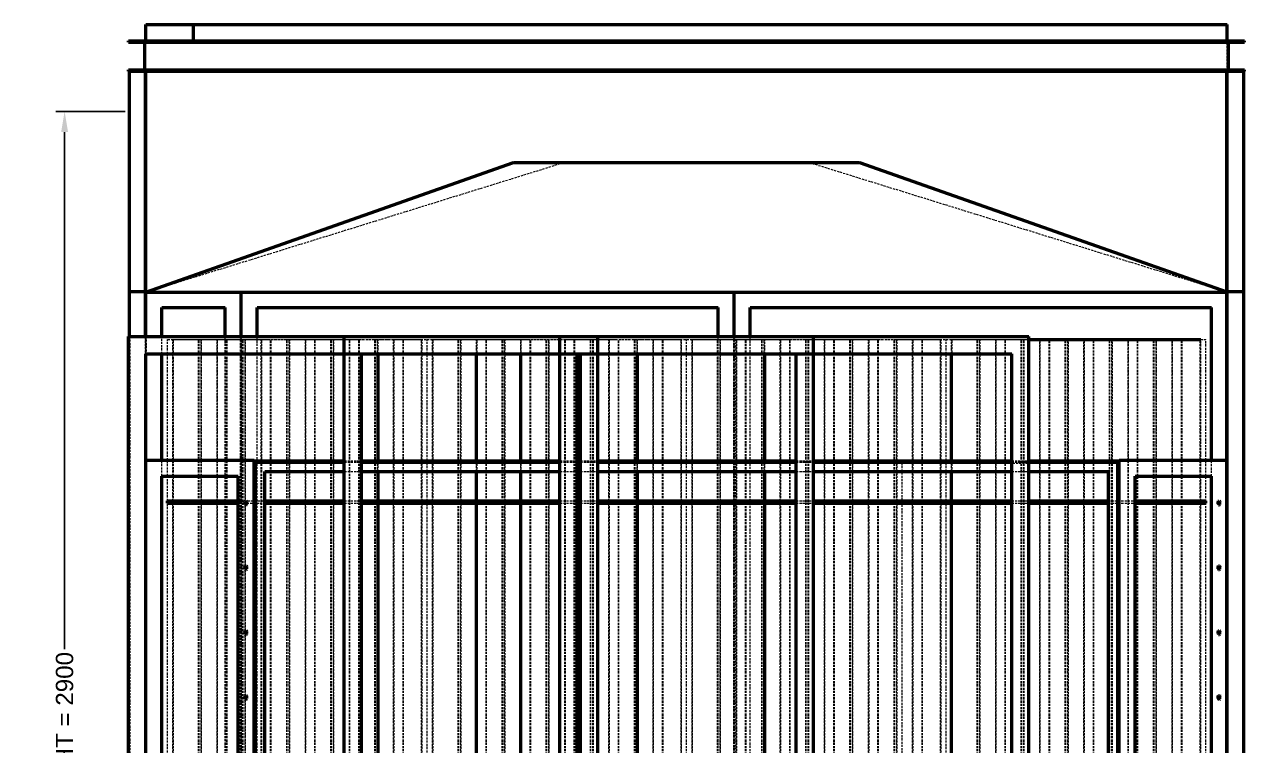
# Model space of a CAD drawing. Header units: millimetres. Extents: x 909 to 14018, y 345 to 10005.
# Drawn here: x 909 to 3730, y 8322 to 9990 of the extents above; entities that cross this region are included whole.
import ezdxf

# ---------------------------------------------------------------- set-up
doc = ezdxf.new("R2010")
doc.units = ezdxf.units.MM
doc.linetypes.add('Hidden', pattern=[15, 5, -3, 5, -2])
for name, color, linetype, lineweight in [('Default', 7, 'Continuous', 50), ('Edges', 7, 'Hidden', 15), ('HiddenEdges', 2, 'Hidden', 15), ('HiddenSilhouettes', 2, 'Hidden', 15), ('HiddenWires', 7, 'Hidden', 15), ('Silhouettes', 7, 'Continuous', 50), ('Wires', 7, 'Hidden', 15)]:
    doc.layers.add(name, color=color, linetype=linetype, lineweight=lineweight)
doc.layers.add('Dimension', color=7, linetype='Continuous', lineweight=50, true_color=0x6495ed)
doc.styles.add('Default', font='arial.ttf')
doc.dimstyles.get("Standard").update_dxf_attribs({"dimtxt": 0.18, "dimasz": 0.18, "dimexe": 0.18, "dimexo": 0.0625, "dimgap": 0.09, "dimtad": 0, "dimtih": 1, "dimtoh": 1, "dimdec": 4, "dimzin": 0, "dimdsep": 46, "dimtxsty": 'Standard', "dimcen": 0.09, "dimadec": 0, "dimazin": 0, "dimtfac": 1, "dimtdec": 4, "dimtofl": 0, "dimtmove": 0, "dimatfit": 3, "dimfxl": 1, "dimtolj": 1, "dimtzin": 0, "dimarcsym": 0})

# ---------------------------------------------------------------- blocks, each defined once
blk = doc.blocks.new('Left')
at = {"layer": 'Edges'}
blk.add_lwpolyline([(282.8, 1331.9), (1248.8, 1032.3)], dxfattribs=at)
for points in [[(-1250, 1031.9, 0), (-282.8, 1331.9, 0)], [(816.5, 641.9, 0), (816.5, 921.9, 0)], [(882.5, 641.9, 0), (882.5, 921.9, 0)], [(918.5, 641.9, 0), (918.5, 921.9, 0)], [(984.5, 641.9, 0), (984.5, 921.9, 0)], [(1020.5, 643.1, 0), (1020.5, 921.9, 0)], [(1086.5, 643.1, 0), (1086.5, 921.9, 0)], [(1122.5, 643.1, 0), (1122.5, 921.9, 0)], [(1188.5, 643.1, 0), (1188.5, 921.9, 0)], [(-1187.5, 643.1, 0), (-1187.5, 888.9, 0)], [(-1121.5, 643.1, 0), (-1121.5, 888.9, 0)], [(-1085.5, 643.1, 0), (-1085.5, 888.9, 0)], [(-1019.5, 643.1, 0), (-1019.5, 888.9, 0)], [(-983.5, 641.9, 0), (-983.5, 888.9, 0)], [(-917.5, 641.9, 0), (-917.5, 888.9, 0)], [(-881.5, 641.9, 0), (-881.5, 888.9, 0)], [(-815.5, 641.9, 0), (-815.5, 888.9, 0)], [(-677.5, 641.9, 0), (-677.5, 888.9, 0)], [(-611.5, 641.9, 0), (-611.5, 888.9, 0)], [(-587.5, 641.9, 0), (-587.5, 888.9, 0)], [(-521.5, 641.9, 0), (-521.5, 888.9, 0)], [(-419.5, 641.9, 0), (-419.5, 888.9, 0)], [(-317.5, 641.9, 0), (-317.5, 888.9, 0)], [(-179.5, 641.9, 0), (-179.5, 888.9, 0)], [(-77.5, 641.9, 0), (-77.5, 888.9, 0)], [(-11.5, 641.9, 0), (-11.5, 888.9, 0)], [(12.5, 641.9, 0), (12.5, 888.9, 0)], [(78.5, 641.9, 0), (78.5, 888.9, 0)], [(114.5, 641.9, 0), (114.5, 888.9, 0)], [(216.5, 641.9, 0), (216.5, 888.9, 0)], [(318.5, 641.9, 0), (318.5, 888.9, 0)], [(384.5, 641.9, 0), (384.5, 888.9, 0)], [(420.5, 641.9, 0), (420.5, 888.9, 0)], [(486.5, 641.9, 0), (486.5, 888.9, 0)], [(522.5, 641.9, 0), (522.5, 888.9, 0)], [(588.5, 641.9, 0), (588.5, 888.9, 0)], [(678.5, 641.9, 0), (678.5, 888.9, 0)], [(714.5, 641.9, 0), (714.5, 888.9, 0)], [(-1187.5, 548.9, 0), (-1187.5, 606.3, 0)], [(-1121.5, 548.9, 0), (-1121.5, 606.3, 0)], [(-1085.5, 548.9, 0), (-1085.5, 606.3, 0)], [(-917.5, 548.9, 0), (-917.5, 616.9, 0)], [(-881.5, 548.9, 0), (-881.5, 616.9, 0)], [(-815.5, 548.9, 0), (-815.5, 616.9, 0)], [(-677.5, 548.9, 0), (-677.5, 616.9, 0)], [(-611.5, 548.9, 0), (-611.5, 616.9, 0)], [(-587.5, 548.9, 0), (-587.5, 616.9, 0)], [(-521.5, 548.9, 0), (-521.5, 616.9, 0)], [(-419.5, 548.9, 0), (-419.5, 616.9, 0)], [(-317.5, 548.9, 0), (-317.5, 616.9, 0)], [(-179.5, 548.9, 0), (-179.5, 616.9, 0)], [(-77.5, 548.9, 0), (-77.5, 616.9, 0)], [(-11.5, 548.9, 0), (-11.5, 616.9, 0)], [(12.5, 548.9, 0), (12.5, 616.9, 0)], [(78.5, 548.9, 0), (78.5, 616.9, 0)], [(114.5, 548.9, 0), (114.5, 616.9, 0)], [(216.5, 548.9, 0), (216.5, 616.9, 0)], [(318.5, 548.9, 0), (318.5, 616.9, 0)], [(384.5, 548.9, 0), (384.5, 616.9, 0)], [(420.5, 548.9, 0), (420.5, 616.9, 0)], [(486.5, 548.9, 0), (486.5, 616.9, 0)], [(522.5, 548.9, 0), (522.5, 616.9, 0)], [(588.5, 548.9, 0), (588.5, 616.9, 0)], [(678.5, 548.9, 0), (678.5, 616.9, 0)], [(714.5, 548.9, 0), (714.5, 616.9, 0)], [(816.5, 548.9, 0), (816.5, 616.9, 0)], [(882.5, 548.9, 0), (882.5, 616.9, 0)], [(918.5, 548.9, 0), (918.5, 616.9, 0)], [(1086.5, 548.9, 0), (1086.5, 606.3, 0)], [(1122.5, 548.9, 0), (1122.5, 606.3, 0)], [(1188.5, 548.9, 0), (1188.5, 606.3, 0)], [(-1187.5, -63.1, 0), (-1187.5, 543.9, 0)], [(-1121.5, -63.1, 0), (-1121.5, 543.9, 0)], [(-1085.5, -63.1, 0), (-1085.5, 543.9, 0)], [(-1019.5, 540, 0), (-1019.5, 543.9, 0)], [(-917.5, -63.1, 0), (-917.5, 543.9, 0)], [(-881.5, -63.1, 0), (-881.5, 543.9, 0)], [(-815.5, -63.1, 0), (-815.5, 543.9, 0)], [(-677.5, -63.1, 0), (-677.5, 543.9, 0)], [(-611.5, -63.1, 0), (-611.5, 543.9, 0)], [(-587.5, -63.1, 0), (-587.5, 543.9, 0)], [(-521.5, -63.1, 0), (-521.5, 543.9, 0)], [(-419.5, -63.1, 0), (-419.5, 543.9, 0)], [(-317.5, -63.1, 0), (-317.5, 543.9, 0)], [(-179.5, -63.1, 0), (-179.5, 543.9, 0)], [(-77.5, -63.1, 0), (-77.5, 543.9, 0)], [(-11.5, -63.1, 0), (-11.5, 543.9, 0)], [(12.5, -63.1, 0), (12.5, 543.9, 0)], [(78.5, -63.1, 0), (78.5, 543.9, 0)], [(114.5, -63.1, 0), (114.5, 543.9, 0)], [(216.5, -63.1, 0), (216.5, 543.9, 0)], [(318.5, -63.1, 0), (318.5, 543.9, 0)], [(384.5, -63.1, 0), (384.5, 543.9, 0)], [(420.5, -63.1, 0), (420.5, 543.9, 0)], [(486.5, -63.1, 0), (486.5, 543.9, 0)], [(522.5, -63.1, 0), (522.5, 543.9, 0)], [(588.5, -63.1, 0), (588.5, 543.9, 0)], [(678.5, -63.1, 0), (678.5, 543.9, 0)], [(714.5, -63.1, 0), (714.5, 543.9, 0)], [(816.5, -63.1, 0), (816.5, 543.9, 0)], [(882.5, -63.1, 0), (882.5, 543.9, 0)], [(918.5, -63.1, 0), (918.5, 543.9, 0)], [(1086.5, -63.1, 0), (1086.5, 543.9, 0)], [(1122.5, -63.1, 0), (1122.5, 543.9, 0)], [(1188.5, -63.1, 0), (1188.5, 543.9, 0)], [(-1019.5, 390, 0), (-1019.5, 398.8, 0)], [(-1019.5, 240, 0), (-1019.5, 248.8, 0)], [(-1019.5, 90, 0), (-1019.5, 98.8, 0)]]:
    blk.add_polyline3d(points, dxfattribs=at)
for points in [[(817.7, 921.9, 0)], [(839.5, 921.9, 0)], [(876.7, 921.9, 0)], [(940.3, 921.9, 0)], [(941.5, 921.9, 0)], [(977.5, 921.9, 0)], [(978.7, 921.9, 0)], [(983.3, 921.9, 0)], [(1043.5, 921.9, 0)], [(1079.5, 921.9, 0)], [(1080.7, 921.9, 0)], [(1123.7, 921.9, 0)], [(1187.3, 921.9, 0)]]:
    blk.add_polyline3d(points, close=True, dxfattribs=at)
at = {"layer": 'HiddenEdges'}
blk.add_lwpolyline([(1248.8, 1032.3), (1250, 1031.9)], dxfattribs=at)
for points in [[(-1141.2, 1649.9, 0), (-1248.8, 1649.9, 0)], [(-1248.8, 1613.1, 0), (-1248.8, 1649.9, 0)], [(-1235, 1649.9, 0), (-1235, 1651.1, 0)], [(-1155, 1649.9, 0), (-1155, 1651.1, 0)], [(-1141.2, 1613.1, 0), (-1141.2, 1649.9, 0)], [(-1138.8, 1613.1, 0), (-1138.8, 1649.9, 0)], [(1248.8, 1649.9, 0), (-1138.8, 1649.9, 0)], [(-1125, 1649.9, 0), (-1125, 1651.1, 0)], [(1235, 1649.9, 0), (1235, 1651.1, 0)], [(1248.8, 1613.1, 0), (1248.8, 1649.9, 0)], [(-1250, 1543.1, 0), (-1250, 1613.1, 0)], [(1250, 1543.1, 0), (1250, 1613.1, 0)], [(-1286.8, 1528.1, 0), (-1288, 1528.1, 0)], [(-1250, 1541.9, 0), (-1286.8, 1541.9, 0)], [(-1286.8, 1034.3, 0), (-1286.8, 1541.9, 0)], [(1286.8, 1541.9, 0), (1250, 1541.9, 0)], [(1286.8, 1034.3, 0), (1286.8, 1541.9, 0)], [(1288, 1528.1, 0), (1286.8, 1528.1, 0)], [(-1286.8, 1048.1, 0), (-1288, 1048.1, 0)], [(1288, 1048.1, 0), (1286.8, 1048.1, 0)], [(-1286.8, 1018.1, 0), (-1288, 1018.1, 0)], [(-1250, 1034.3, 0), (-1286.8, 1034.3, 0)], [(-1250, 1031.9, 0), (-1286.8, 1031.9, 0)], [(-1286.8, -1355.7, 0), (-1286.8, 1031.9, 0)], [(-1248.8, -1355.7, 0), (-1248.8, 1031.9, 0)], [(-1031.2, -1355.7, 0), (-1031.2, 1031.9, 0)], [(-1028.8, -1355.7, 0), (-1028.8, 1031.9, 0)], [(108.8, -1355.7, 0), (108.8, 1031.9, 0)], [(111.2, -1355.7, 0), (111.2, 1031.9, 0)], [(1286.8, 1034.3, 0), (1250, 1034.3, 0)], [(1286.8, 1031.9, 0), (1250, 1031.9, 0)], [(1286.8, -1355.7, 0), (1286.8, 1031.9, 0)], [(1288, 1018.1, 0), (1286.8, 1018.1, 0)], [(-1187.5, 888.9, 0), (-1187.5, 921.9, 0)], [(-1127.3, -218.1, 0), (-1127.3, 921.9, 0)], [(-1121.5, 888.9, 0), (-1121.5, 921.9, 0)], [(-1085.5, 888.9, 0), (-1085.5, 921.9, 0)], [(-1063.7, -218.1, 0), (-1063.7, 921.9, 0)], [(-1062.5, -218.1, 0), (-1062.5, 921.9, 0)], [(-1026.5, -218.1, 0), (-1026.5, 921.9, 0)], [(-1025.3, -218.1, 0), (-1025.3, 921.9, 0)], [(-1019.5, 888.9, 0), (-1019.5, 921.9, 0)], [(-983.5, 888.9, 0), (-983.5, 921.9, 0)], [(-961.7, -218.1, 0), (-961.7, 921.9, 0)], [(-960.5, -218.1, 0), (-960.5, 921.9, 0)], [(-924.5, -218.1, 0), (-924.5, 921.9, 0)], [(-923.3, -218.1, 0), (-923.3, 921.9, 0)], [(-917.5, 888.9, 0), (-917.5, 921.9, 0)], [(-881.5, 888.9, 0), (-881.5, 921.9, 0)], [(-859.7, -218.1, 0), (-859.7, 921.9, 0)], [(-822.5, -218.1, 0), (-822.5, 921.9, 0)], [(-821.3, -218.1, 0), (-821.3, 921.9, 0)], [(-815.5, 888.9, 0), (-815.5, 921.9, 0)], [(-779.5, -218.1, 0), (-779.5, 921.9, 0)], [(-757.7, -218.1, 0), (-757.7, 921.9, 0)], [(-756.5, -218.1, 0), (-756.5, 921.9, 0)], [(-720.5, -218.1, 0), (-720.5, 921.9, 0)], [(-719.3, -218.1, 0), (-719.3, 921.9, 0)], [(-677.5, 888.9, 0), (-677.5, 921.9, 0)], [(-655.7, -218.1, 0), (-655.7, 921.9, 0)], [(-654.5, -218.1, 0), (-654.5, 921.9, 0)], [(-611.5, 888.9, 0), (-611.5, 921.9, 0)], [(-587.5, 888.9, 0), (-587.5, 921.9, 0)], [(-527.3, -218.1, 0), (-527.3, 921.9, 0)], [(-522.7, -218.1, 0), (-522.7, 921.9, 0)], [(-521.5, 888.9, 0), (-521.5, 921.9, 0)], [(-463.7, -218.1, 0), (-463.7, 921.9, 0)], [(-462.5, -218.1, 0), (-462.5, 921.9, 0)], [(-426.5, -218.1, 0), (-426.5, 921.9, 0)], [(-425.3, -218.1, 0), (-425.3, 921.9, 0)], [(-420.7, -218.1, 0), (-420.7, 921.9, 0)], [(-419.5, 888.9, 0), (-419.5, 921.9, 0)], [(-361.7, -218.1, 0), (-361.7, 921.9, 0)], [(-324.5, -218.1, 0), (-324.5, 921.9, 0)], [(-317.5, 888.9, 0), (-317.5, 921.9, 0)], [(-281.5, -218.1, 0), (-281.5, 921.9, 0)], [(-259.7, -218.1, 0), (-259.7, 921.9, 0)], [(-222.5, -218.1, 0), (-222.5, 921.9, 0)], [(-179.5, 888.9, 0), (-179.5, 921.9, 0)], [(-157.7, -218.1, 0), (-157.7, 921.9, 0)], [(-156.5, -218.1, 0), (-156.5, 921.9, 0)], [(-119.3, -218.1, 0), (-119.3, 921.9, 0)], [(-77.5, 888.9, 0), (-77.5, 921.9, 0)], [(-55.7, -218.1, 0), (-55.7, 921.9, 0)], [(-54.5, -218.1, 0), (-54.5, 921.9, 0)], [(-11.5, 888.9, 0), (-11.5, 921.9, 0)], [(12.5, 888.9, 0), (12.5, 921.9, 0)], [(71.5, -218.1, 0), (71.5, 921.9, 0)], [(72.7, -218.1, 0), (72.7, 921.9, 0)], [(78.5, 888.9, 0), (78.5, 921.9, 0)], [(114.5, 888.9, 0), (114.5, 921.9, 0)], [(136.3, -218.1, 0), (136.3, 921.9, 0)], [(137.5, -218.1, 0), (137.5, 921.9, 0)], [(173.5, -218.1, 0), (173.5, 921.9, 0)], [(174.7, -218.1, 0), (174.7, 921.9, 0)], [(216.5, 888.9, 0), (216.5, 921.9, 0)], [(217.7, -218.1, 0), (217.7, 921.9, 0)], [(275.5, -218.1, 0), (275.5, 921.9, 0)], [(276.7, -218.1, 0), (276.7, 921.9, 0)], [(282.5, -218.1, 0), (282.5, 921.9, 0)], [(318.5, 888.9, 0), (318.5, 921.9, 0)], [(319.7, -218.1, 0), (319.7, 921.9, 0)], [(340.3, -218.1, 0), (340.3, 921.9, 0)], [(341.5, -218.1, 0), (341.5, 921.9, 0)], [(377.5, -218.1, 0), (377.5, 921.9, 0)], [(378.7, -218.1, 0), (378.7, 921.9, 0)], [(383.3, -218.1, 0), (383.3, 921.9, 0)], [(384.5, 888.9, 0), (384.5, 921.9, 0)], [(420.5, 888.9, 0), (420.5, 921.9, 0)], [(443.5, -218.1, 0), (443.5, 921.9, 0)], [(479.5, -218.1, 0), (479.5, 921.9, 0)], [(480.7, -218.1, 0), (480.7, 921.9, 0)], [(486.5, 888.9, 0), (486.5, 921.9, 0)], [(522.5, 888.9, 0), (522.5, 921.9, 0)], [(523.7, -218.1, 0), (523.7, 921.9, 0)], [(544.3, -218.1, 0), (544.3, 921.9, 0)], [(588.5, 888.9, 0), (588.5, 921.9, 0)], [(671.5, -218.1, 0), (671.5, 921.9, 0)], [(678.5, 888.9, 0), (678.5, 921.9, 0)], [(714.5, 888.9, 0), (714.5, 921.9, 0)], [(736.3, -218.1, 0), (736.3, 921.9, 0)], [(737.5, -218.1, 0), (737.5, 921.9, 0)], [(773.5, -218.1, 0), (773.5, 921.9, 0)], [(774.7, -218.1, 0), (774.7, 921.9, 0)], [(817.7, -218.1, 0), (817.7, 921.9, 0)], [(839.5, -218.1, 0), (839.5, 921.9, 0)], [(876.7, -218.1, 0), (876.7, 921.9, 0)], [(940.3, -218.1, 0), (940.3, 921.9, 0)], [(941.5, -218.1, 0), (941.5, 921.9, 0)], [(977.5, -218.1, 0), (977.5, 921.9, 0)], [(978.7, -218.1, 0), (978.7, 921.9, 0)], [(983.3, -218.1, 0), (983.3, 921.9, 0)], [(1043.5, -218.1, 0), (1043.5, 921.9, 0)], [(1079.5, -218.1, 0), (1079.5, 921.9, 0)], [(1080.7, -218.1, 0), (1080.7, 921.9, 0)], [(1123.7, -218.1, 0), (1123.7, 921.9, 0)], [(1187.3, -218.1, 0), (1187.3, 921.9, 0)], [(-1248.8, -1355.7, 0), (-1248.8, 641.9, 0)], [(-1001.2, 641.9, 0), (-1248.8, 641.9, 0)], [(-1187.5, 606.3, 0), (-1187.5, 643.1, 0)], [(-1121.5, 606.3, 0), (-1121.5, 643.1, 0)], [(-1085.5, 606.3, 0), (-1085.5, 643.1, 0)], [(-1019.5, 543.9, 0), (-1019.5, 643.1, 0)], [(-1001.2, -1355.7, 0), (-1001.2, 641.9, 0)], [(-983.5, -218.1, 0), (-983.5, 641.9, 0)], [(-917.5, 616.9, 0), (-917.5, 641.9, 0)], [(-881.5, 616.9, 0), (-881.5, 641.9, 0)], [(-815.5, 616.9, 0), (-815.5, 641.9, 0)], [(-677.5, 616.9, 0), (-677.5, 641.9, 0)], [(-611.5, 616.9, 0), (-611.5, 641.9, 0)], [(-587.5, 616.9, 0), (-587.5, 641.9, 0)], [(-521.5, 616.9, 0), (-521.5, 641.9, 0)], [(-419.5, 616.9, 0), (-419.5, 641.9, 0)], [(-317.5, 616.9, 0), (-317.5, 641.9, 0)], [(-179.5, 616.9, 0), (-179.5, 641.9, 0)], [(-77.5, 616.9, 0), (-77.5, 641.9, 0)], [(-11.5, 616.9, 0), (-11.5, 641.9, 0)], [(12.5, 616.9, 0), (12.5, 641.9, 0)], [(78.5, 616.9, 0), (78.5, 641.9, 0)], [(114.5, 616.9, 0), (114.5, 641.9, 0)], [(216.5, 616.9, 0), (216.5, 641.9, 0)], [(318.5, 616.9, 0), (318.5, 641.9, 0)], [(384.5, 616.9, 0), (384.5, 641.9, 0)], [(420.5, 616.9, 0), (420.5, 641.9, 0)], [(486.5, 616.9, 0), (486.5, 641.9, 0)], [(522.5, 616.9, 0), (522.5, 641.9, 0)], [(588.5, 616.9, 0), (588.5, 641.9, 0)], [(678.5, 616.9, 0), (678.5, 641.9, 0)], [(714.5, 616.9, 0), (714.5, 641.9, 0)], [(816.5, 616.9, 0), (816.5, 641.9, 0)], [(882.5, 616.9, 0), (882.5, 641.9, 0)], [(918.5, 616.9, 0), (918.5, 641.9, 0)], [(984.5, -218.1, 0), (984.5, 641.9, 0)], [(1248.8, 641.9, 0), (1001.2, 641.9, 0)], [(1001.2, -1355.7, 0), (1001.2, 641.9, 0)], [(1020.5, -218.1, 0), (1020.5, 643.1, 0)], [(1086.5, 606.3, 0), (1086.5, 643.1, 0)], [(1122.5, 606.3, 0), (1122.5, 643.1, 0)], [(1188.5, 606.3, 0), (1188.5, 643.1, 0)], [(-1187.5, 543.9, 0), (-1187.5, 548.9, 0)], [(-1121.5, 543.9, 0), (-1121.5, 548.9, 0)], [(-1085.5, 543.9, 0), (-1085.5, 548.9, 0)], [(-1019.5, 398.8, 0), (-1019.5, 540, 0)], [(-917.5, 543.9, 0), (-917.5, 548.9, 0)], [(-881.5, 543.9, 0), (-881.5, 548.9, 0)], [(-815.5, 543.9, 0), (-815.5, 548.9, 0)], [(-677.5, 543.9, 0), (-677.5, 548.9, 0)], [(-611.5, 543.9, 0), (-611.5, 548.9, 0)], [(-587.5, 543.9, 0), (-587.5, 548.9, 0)], [(-521.5, 543.9, 0), (-521.5, 548.9, 0)], [(-419.5, 543.9, 0), (-419.5, 548.9, 0)], [(-317.5, 543.9, 0), (-317.5, 548.9, 0)], [(-179.5, 543.9, 0), (-179.5, 548.9, 0)], [(-77.5, 543.9, 0), (-77.5, 548.9, 0)], [(-11.5, 543.9, 0), (-11.5, 548.9, 0)], [(12.5, 543.9, 0), (12.5, 548.9, 0)], [(78.5, 543.9, 0), (78.5, 548.9, 0)], [(114.5, 543.9, 0), (114.5, 548.9, 0)], [(216.5, 543.9, 0), (216.5, 548.9, 0)], [(318.5, 543.9, 0), (318.5, 548.9, 0)], [(384.5, 543.9, 0), (384.5, 548.9, 0)], [(420.5, 543.9, 0), (420.5, 548.9, 0)], [(486.5, 543.9, 0), (486.5, 548.9, 0)], [(522.5, 543.9, 0), (522.5, 548.9, 0)], [(588.5, 543.9, 0), (588.5, 548.9, 0)], [(678.5, 543.9, 0), (678.5, 548.9, 0)], [(714.5, 543.9, 0), (714.5, 548.9, 0)], [(816.5, 543.9, 0), (816.5, 548.9, 0)], [(882.5, 543.9, 0), (882.5, 548.9, 0)], [(918.5, 543.9, 0), (918.5, 548.9, 0)], [(1086.5, 543.9, 0), (1086.5, 548.9, 0)], [(1122.5, 543.9, 0), (1122.5, 548.9, 0)], [(1188.5, 543.9, 0), (1188.5, 548.9, 0)], [(-1019.5, 248.8, 0), (-1019.5, 390, 0)], [(-1019.5, 98.8, 0), (-1019.5, 240, 0)], [(-1019.5, -51.2, 0), (-1019.5, 90, 0)]]:
    blk.add_polyline3d(points, dxfattribs=at)
at = {"layer": 'HiddenSilhouettes'}
blk.add_lwpolyline([(1248.8, 1032.3), (1250, 1031.9)], dxfattribs=at)
for points in [[(-1253, 1610.1, 0)], [(1253, 1610.1, 0)]]:
    blk.add_polyline3d(points, close=True, dxfattribs=at)
for points in [[(-1288, 1543.1, 0), (-1288, 1543.1, 0)], [(-1250, 1543.1, 0), (-1250, 1543.1, 0)], [(1250, 1543.1, 0), (1250, 1543.1, 0)], [(1288, 1543.1, 0), (1288, 1543.1, 0)], [(-1246.6, 1033.1, 0), (-1030, 1033.1, 0)], [(-1030, 1033.1, 0), (110, 1033.1, 0)], [(-1030, 1031.9, 0), (-1030, 1033.1, 0)], [(110, 1033.1, 0), (1246.6, 1033.1, 0)], [(110, 1031.9, 0), (110, 1033.1, 0)], [(1248.8, 1033.1, 0), (1250, 1033.1, 0)], [(1248.8, 1031.9, 0), (1250, 1031.9, 0)], [(-1288, -1356.9, 0), (-1288, 928.9, 0)], [(-1251.2, -1358.1, 0), (-1251.2, 928.9, 0)], [(-1250, 888.9, 0), (-1250, 928.9, 0)], [(-1213.2, 888.9, 0), (-1213.2, 928.9, 0)], [(-1187.5, 921.9, 0), (-1121.5, 921.9, 0)], [(-1186.3, -218.1, 0), (-1186.3, 921.9, 0)], [(-1128.5, -218.1, 0), (-1128.5, 921.9, 0)], [(-1128.5, 921.9, 0), (-1062.5, 921.9, 0)], [(-1127.3, 921.9, 0), (-1063.7, 921.9, 0)], [(-1122.7, -218.1, 0), (-1122.7, 921.9, 0)], [(-1085.5, 921.9, 0), (-1019.5, 921.9, 0)], [(-1084.3, -218.1, 0), (-1084.3, 921.9, 0)], [(-1066.8, -1320.1, 0), (-1066.8, 928.9, 0)], [(-1030, -1356.9, 0), (-1030, 928.9, 0)], [(-1026.5, 921.9, 0), (-967.5, 921.9, 0)], [(-1025.3, 921.9, 0), (-967.5, 921.9, 0)], [(-1020.7, -218.1, 0), (-1020.7, 921.9, 0)], [(-993.2, -1320.1, 0), (-993.2, 928.9, 0)], [(-983.5, 921.9, 0), (-917.5, 921.9, 0)], [(-982.3, -218.1, 0), (-982.3, 921.9, 0)], [(-924.5, 921.9, 0), (-858.5, 921.9, 0)], [(-923.3, 921.9, 0), (-859.7, 921.9, 0)], [(-918.7, -218.1, 0), (-918.7, 921.9, 0)], [(-881.5, 921.9, 0), (-815.5, 921.9, 0)], [(-880.3, -218.1, 0), (-880.3, 921.9, 0)], [(-858.5, -218.1, 0), (-858.5, 921.9, 0)], [(-822.5, 921.9, 0), (-756.5, 921.9, 0)], [(-821.3, 921.9, 0), (-757.7, 921.9, 0)], [(-816.7, -218.1, 0), (-816.7, 921.9, 0)], [(-779.5, 921.9, 0), (-713.5, 921.9, 0)], [(-778.3, -218.1, 0), (-778.3, 921.9, 0)], [(-720.5, 921.9, 0), (-654.5, 921.9, 0)], [(-719.3, 921.9, 0), (-655.7, 921.9, 0)], [(-714.7, -218.1, 0), (-714.7, 921.9, 0)], [(-713.5, 888.9, 0), (-713.5, 921.9, 0)], [(-677.5, 921.9, 0), (-611.5, 921.9, 0)], [(-676.3, -218.1, 0), (-676.3, 921.9, 0)], [(-612.7, -218.1, 0), (-612.7, 921.9, 0)], [(-587.5, 921.9, 0), (-521.5, 921.9, 0)], [(-586.3, -218.1, 0), (-586.3, 921.9, 0)], [(-528.5, -218.1, 0), (-528.5, 921.9, 0)], [(-528.5, 921.9, 0), (-483.7, 921.9, 0)], [(-527.3, 921.9, 0), (-483.7, 921.9, 0)], [(-485.5, 921.9, 0), (-419.5, 921.9, 0)], [(-485.5, 888.9, 0), (-485.5, 921.9, 0)], [(-484.3, -218.1, 0), (-484.3, 921.9, 0)], [(-426.5, 921.9, 0), (-360.5, 921.9, 0)], [(-425.3, 921.9, 0), (-361.7, 921.9, 0)], [(-383.5, 921.9, 0), (-317.5, 921.9, 0)], [(-383.5, 888.9, 0), (-383.5, 921.9, 0)], [(-382.3, -218.1, 0), (-382.3, 921.9, 0)], [(-360.5, -218.1, 0), (-360.5, 921.9, 0)], [(-323.3, -218.1, 0), (-323.3, 921.9, 0)], [(-322.5, 921.9, 0), (-259.7, 921.9, 0)], [(-322.5, 921.9, 0), (-258.5, 921.9, 0)], [(-318.7, -218.1, 0), (-318.7, 921.9, 0)], [(-281.5, 921.9, 0), (-215.5, 921.9, 0)], [(-280.3, -218.1, 0), (-280.3, 921.9, 0)], [(-258.5, -218.1, 0), (-258.5, 921.9, 0)], [(-222.5, 921.9, 0), (-161.2, 921.9, 0)], [(-221.3, -218.1, 0), (-221.3, 921.9, 0)], [(-221.3, 921.9, 0), (-161.2, 921.9, 0)], [(-216.7, -218.1, 0), (-216.7, 921.9, 0)], [(-215.5, -218.1, 0), (-215.5, 921.9, 0)], [(-179.5, 921.9, 0), (-113.5, 921.9, 0)], [(-178.3, -218.1, 0), (-178.3, 921.9, 0)], [(-120.5, -218.1, 0), (-120.5, 921.9, 0)], [(-120.5, 921.9, 0), (-54.5, 921.9, 0)], [(-119.3, 921.9, 0), (-55.7, 921.9, 0)], [(-114.7, -218.1, 0), (-114.7, 921.9, 0)], [(-113.5, 888.9, 0), (-113.5, 921.9, 0)], [(-77.5, 921.9, 0), (-11.5, 921.9, 0)], [(-76.3, -218.1, 0), (-76.3, 921.9, 0)], [(-12.7, -218.1, 0), (-12.7, 921.9, 0)], [(12.5, 921.9, 0), (78.5, 921.9, 0)], [(13.7, -218.1, 0), (13.7, 921.9, 0)], [(71.5, 921.9, 0), (137.5, 921.9, 0)], [(72.7, 921.9, 0), (136.3, 921.9, 0)], [(73.2, -1320.1, 0), (73.2, 928.9, 0)], [(77.3, -218.1, 0), (77.3, 921.9, 0)], [(110, -1356.9, 0), (110, 928.9, 0)], [(114.5, 921.9, 0), (180.5, 921.9, 0)], [(115.7, -218.1, 0), (115.7, 921.9, 0)], [(146.8, -1320.1, 0), (146.8, 928.9, 0)], [(173.5, 921.9, 0), (239.5, 921.9, 0)], [(174.7, 921.9, 0), (238.3, 921.9, 0)], [(179.3, -218.1, 0), (179.3, 921.9, 0)], [(180.5, 888.9, 0), (180.5, 921.9, 0)], [(216.5, 921.9, 0), (282.5, 921.9, 0)], [(238.3, -218.1, 0), (238.3, 921.9, 0)], [(239.5, -218.1, 0), (239.5, 921.9, 0)], [(275.5, 921.9, 0), (322.5, 921.9, 0)], [(276.7, 921.9, 0), (322.5, 921.9, 0)], [(281.3, -218.1, 0), (281.3, 921.9, 0)], [(318.5, 921.9, 0), (384.5, 921.9, 0)], [(377.5, 921.9, 0), (443.5, 921.9, 0)], [(378.7, 921.9, 0), (442.3, 921.9, 0)], [(420.5, 921.9, 0), (486.5, 921.9, 0)], [(421.7, -218.1, 0), (421.7, 921.9, 0)], [(442.3, -218.1, 0), (442.3, 921.9, 0)], [(483.8, 921.9, 0), (544.3, 921.9, 0)], [(483.8, 921.9, 0), (545.5, 921.9, 0)], [(485.3, -218.1, 0), (485.3, 921.9, 0)], [(522.5, 921.9, 0), (588.5, 921.9, 0)], [(545.5, -218.1, 0), (545.5, 921.9, 0)], [(587.3, -218.1, 0), (587.3, 921.9, 0)], [(612.5, 921.9, 0), (678.5, 921.9, 0)], [(612.5, 888.9, 0), (612.5, 921.9, 0)], [(613.7, -218.1, 0), (613.7, 921.9, 0)], [(671.5, 921.9, 0), (737.5, 921.9, 0)], [(672.7, -218.1, 0), (672.7, 921.9, 0)], [(672.7, 921.9, 0), (736.3, 921.9, 0)], [(677.3, -218.1, 0), (677.3, 921.9, 0)], [(714.5, 921.9, 0), (780.5, 921.9, 0)], [(715.7, -218.1, 0), (715.7, 921.9, 0)], [(773.5, 921.9, 0), (791.5, 921.9, 0)], [(774.7, 921.9, 0), (791.5, 921.9, 0)], [(779.3, -218.1, 0), (779.3, 921.9, 0)], [(780.5, -218.1, 0), (780.5, 921.9, 0)], [(838.3, -218.1, 0), (838.3, 921.9, 0)], [(875.5, -218.1, 0), (875.5, 921.9, 0)], [(881.3, -218.1, 0), (881.3, 921.9, 0)], [(919.7, -218.1, 0), (919.7, 921.9, 0)], [(1021.7, -218.1, 0), (1021.7, 921.9, 0)], [(1042.3, -218.1, 0), (1042.3, 921.9, 0)], [(1085.3, -218.1, 0), (1085.3, 921.9, 0)], [(1144.3, -218.1, 0), (1144.3, 921.9, 0)], [(1145.5, -218.1, 0), (1145.5, 921.9, 0)], [(-1213.2, 606.3, 0), (-1213.2, 643.1, 0)], [(-1000, 619.2, 0), (-1000, 641.9, 0)], [(-791.5, 641.9, 0), (-751.5, 641.9, 0)], [(-791.5, 638.9, 0), (-751.5, 638.9, 0)], [(-713.5, 616.9, 0), (-713.5, 641.9, 0)], [(-485.5, 616.9, 0), (-485.5, 641.9, 0)], [(-383.5, 616.9, 0), (-383.5, 641.9, 0)], [(-293, 641.9, 0), (-253, 641.9, 0)], [(-293, 638.9, 0), (-253, 638.9, 0)], [(-245.5, 641.9, 0), (-205.5, 641.9, 0)], [(-245.5, 638.9, 0), (-205.5, 638.9, 0)], [(-113.5, 616.9, 0), (-113.5, 641.9, 0)], [(180.5, 616.9, 0), (180.5, 641.9, 0)], [(253, 641.9, 0), (293, 641.9, 0)], [(253, 638.9, 0), (293, 638.9, 0)], [(612.5, 616.9, 0), (612.5, 641.9, 0)], [(751.5, 641.9, 0), (791.5, 641.9, 0)], [(751.5, 638.9, 0), (791.5, 638.9, 0)], [(1213.2, 516, 0), (1213.2, 643.1, 0)], [(-791.5, 616.9, 0), (-751.5, 616.9, 0)], [(-293, 616.9, 0), (-253, 616.9, 0)], [(-245.5, 616.9, 0), (-205.5, 616.9, 0)], [(253, 616.9, 0), (293, 616.9, 0)], [(751.5, 616.9, 0), (791.5, 616.9, 0)], [(-1036.8, 548.9, 0), (-975, 548.9, 0)], [(-1036.8, 543.9, 0), (-1021, 543.9, 0)], [(-1017, 543.9, 0), (-975, 543.9, 0)], [(-791.5, 548.9, 0), (-751.5, 548.9, 0)], [(-791.5, 543.9, 0), (-751.5, 543.9, 0)], [(-713.5, 543.9, 0), (-713.5, 548.9, 0)], [(-485.5, 543.9, 0), (-485.5, 548.9, 0)], [(-383.5, 543.9, 0), (-383.5, 548.9, 0)], [(-293, 548.9, 0), (-253, 548.9, 0)], [(-293, 543.9, 0), (-253, 543.9, 0)], [(-245.5, 548.9, 0), (-205.5, 548.9, 0)], [(-245.5, 543.9, 0), (-205.5, 543.9, 0)], [(-113.5, 543.9, 0), (-113.5, 548.9, 0)], [(180.5, 543.9, 0), (180.5, 548.9, 0)], [(253, 548.9, 0), (293, 548.9, 0)], [(253, 543.9, 0), (293, 543.9, 0)], [(612.5, 543.9, 0), (612.5, 548.9, 0)], [(751.5, 548.9, 0), (791.5, 548.9, 0)], [(751.5, 543.9, 0), (791.5, 543.9, 0)], [(975, 548.9, 0), (1036.8, 548.9, 0)], [(975, 543.9, 0), (1036.8, 543.9, 0)]]:
    blk.add_polyline3d(points, dxfattribs=at)
at = {"layer": 'HiddenWires'}
for points in [[(-1200, 888.9, 0), (-1200, 921.9, 0)], [(-1200, 921.9, 0), (-600, 921.9, 0)], [(-600, 921.9, 0), (0, 921.9, 0)], [(-600, 888.9, 0), (-600, 921.9, 0)], [(0, 888.9, 0), (0, 921.9, 0)], [(0, 921.9, 0), (600, 921.9, 0)], [(600, 921.9, 0), (791.5, 921.9, 0)], [(600, 888.9, 0), (600, 921.9, 0)], [(-1200, 606.3, 0), (-1200, 643.1, 0)], [(-600, 616.9, 0), (-600, 641.9, 0)], [(0, 616.9, 0), (0, 641.9, 0)], [(498.5, 635.9, 0), (997, 635.9, 0)], [(498.5, 616.9, 0), (498.5, 635.9, 0)], [(600, 616.9, 0), (600, 641.9, 0)], [(1200, 606.3, 0), (1200, 643.1, 0)], [(-1200, 543.9, 0), (-1200, 548.9, 0)], [(-600, 543.9, 0), (-600, 548.9, 0)], [(600, 543.9, 0), (600, 548.9, 0)]]:
    blk.add_polyline3d(points, dxfattribs=at)
at = {"layer": 'Silhouettes'}
for points in [[(-1250, 1031.9), (-400, 1331.9)], [(400, 1331.9), (1248.8, 1032.3)], [(-1021, 541.9), (-1021, 546.9)], [(-1021, 541.9), (-1020.7, 540.9)], [(-1020.7, 547.9), (-1020, 548.6)], [(-1019, 548.9), (-1018, 548.6)], [(-1018, 540.2), (-1017.3, 540.9)], [(-1017.3, 547.9), (-1017, 546.9)], [(1229, 541.9), (1229, 546.9)], [(1229, 541.9), (1229.3, 540.9)], [(1229.3, 547.9), (1230, 548.6)], [(1229.3, 540.9), (1230, 540.2)], [(1230, 548.6), (1231, 548.9)], [(1230, 540.2), (1231, 539.9)], [(1231, 548.9), (1232, 548.6)], [(1232, 548.6), (1232.7, 547.9)], [(1232, 540.2), (1232.7, 540.9)], [(1232.7, 547.9), (1233, 546.9)], [(1232.7, 540.9), (1233, 541.9)], [(1233, 541.9), (1233, 546.9)], [(-1020.7, 397.9), (-1020, 398.6)], [(-1020, 398.6), (-1019, 398.9)], [(-1017.3, 397.9), (-1017, 396.9)], [(1229.3, 397.9), (1230, 398.6)], [(1232, 398.6), (1232.7, 397.9)], [(1232.7, 397.9), (1233, 396.9)], [(-1021, 391.9), (-1020.7, 390.9)], [(-1020, 390.2), (-1019, 389.9)], [(-1019, 389.9), (-1018, 390.2)], [(-1018, 390.2), (-1017.3, 390.9)], [(-1017.3, 390.9), (-1017, 391.9)], [(1229, 391.9), (1229.3, 390.9)], [(1229.3, 390.9), (1230, 390.2)], [(1231, 389.9), (1232, 390.2)], [(1232, 390.2), (1232.7, 390.9)], [(1232.7, 390.9), (1233, 391.9)], [(-1021, 246.9), (-1020.7, 247.9)], [(-1021, 241.9), (-1020.7, 240.9)], [(-1020.7, 247.9), (-1020, 248.6)], [(-1020.7, 240.9), (-1020, 240.2)], [(-1020, 248.6), (-1019, 248.9)], [(-1020, 240.2), (-1019, 239.9)], [(-1019, 239.9), (-1018, 240.2)], [(-1018, 240.2), (-1017.3, 240.9)], [(-1017.3, 247.9), (-1017, 246.9)], [(1229, 246.9), (1229.3, 247.9)], [(1229, 241.9), (1229.3, 240.9)], [(1229.3, 247.9), (1230, 248.6)], [(1229.3, 240.9), (1230, 240.2)], [(1231, 239.9), (1232, 240.2)], [(1232, 248.6), (1232.7, 247.9)], [(1232, 240.2), (1232.7, 240.9)], [(1232.7, 247.9), (1233, 246.9)], [(1232.7, 240.9), (1233, 241.9)], [(-1021, 96.9), (-1020.7, 97.9)], [(-1021, 91.9), (-1021, 96.9)], [(-1020.7, 97.9), (-1020, 98.6)], [(-1020.7, 90.9), (-1020, 90.2)], [(-1020, 98.6), (-1019, 98.9)], [(-1020, 90.2), (-1019, 89.9)], [(-1019, 89.9), (-1018, 90.2)], [(-1018, 98.6), (-1017.3, 97.9)], [(-1018, 90.2), (-1017.3, 90.9)], [(-1017.3, 90.9), (-1017, 91.9)], [(-1017, 91.9), (-1017, 96.9)], [(1229, 96.9), (1229.3, 97.9)], [(1229, 91.9), (1229, 96.9)], [(1229.3, 97.9), (1230, 98.6)], [(1229.3, 90.9), (1230, 90.2)], [(1230, 90.2), (1231, 89.9)], [(1231, 89.9), (1232, 90.2)], [(1232, 90.2), (1232.7, 90.9)], [(1232.7, 97.9), (1233, 96.9)], [(1232.7, 90.9), (1233, 91.9)]]:
    blk.add_lwpolyline(points, dxfattribs=at)
for points in [[(-1250, 1651.1, 0), (-1140, 1651.1, 0)], [(-1250, 1613.1, 0), (-1250, 1651.1, 0)], [(-1140, 1651.1, 0), (1250, 1651.1, 0)], [(-1140, 1613.1, 0), (-1140, 1651.1, 0)], [(1250, 1613.1, 0), (1250, 1651.1, 0)], [(-1290, 1613.1, 0), (1290, 1613.1, 0)], [(-1290, 1610.1, 0), (-1290, 1613.1, 0)], [(-1290, 1610.1, 0), (1290, 1610.1, 0)], [(-1253, 1546.1, 0), (-1253, 1610.1, 0)], [(1253, 1546.1, 0), (1253, 1610.1, 0)], [(1290, 1610.1, 0), (1290, 1613.1, 0)], [(-1290, 1543.1, 0), (-1290, 1546.1, 0)], [(-1290, 1546.1, 0), (1290, 1546.1, 0)], [(-1290, 1543.1, 0), (1290, 1543.1, 0)], [(-1288, 1033.1, 0), (-1288, 1543.1, 0)], [(-1251.2, 1541.9, 0), (-1250, 1541.9, 0)], [(-1251.2, 1031.9, 0), (-1251.2, 1541.9, 0)], [(-1250, 1238.3, 0), (-1250, 1543.1, 0)], [(1248.8, 1541.9, 0), (1250, 1541.9, 0)], [(1248.8, 1031.9, 0), (1248.8, 1541.9, 0)], [(1250, 1238.3, 0), (1250, 1543.1, 0)], [(1288, 1033.1, 0), (1288, 1543.1, 0)], [(1290, 1543.1, 0), (1290, 1546.1, 0)], [(-400, 1331.9, 0), (-282.8, 1331.9, 0)], [(-282.8, 1331.9, 0), (282.8, 1331.9, 0)], [(282.8, 1331.9, 0), (400, 1331.9, 0)], [(-1250, 1031.9, 0), (-1250, 1238.3, 0)], [(1250, 1031.9, 0), (1250, 1238.3, 0)], [(-1288, 928.9, 0), (-1288, 1033.1, 0)], [(-1288, 1033.1, 0), (-1250, 1033.1, 0)], [(-1251.2, 1031.9, 0), (-1250, 1031.9, 0)], [(-1251.2, 928.9, 0), (-1251.2, 1031.9, 0)], [(-1250, 1033.1, 0), (-1246.6, 1033.1, 0)], [(-1250, 928.9, 0), (-1250, 1031.9, 0)], [(-1250, 1031.9, 0), (1248.8, 1031.9, 0)], [(-1030, 928.9, 0), (-1030, 1031.9, 0)], [(110, 928.9, 0), (110, 1031.9, 0)], [(1246.6, 1033.1, 0), (1248.8, 1033.1, 0)], [(1248.8, -1358.1, 0), (1248.8, 1031.9, 0)], [(1248.8, 1031.9, 0), (1250, 1031.9, 0)], [(1250, 1033.1, 0), (1288, 1033.1, 0)], [(1250, -1341.5, 0), (1250, 1031.9, 0)], [(1288, -1356.9, 0), (1288, 1033.1, 0)], [(-1213.2, 996.3, 0), (-1066.8, 996.3, 0)], [(-1213.2, 928.9, 0), (-1213.2, 996.3, 0)], [(-1066.8, 928.9, 0), (-1066.8, 996.3, 0)], [(-993.2, 996.3, 0), (73.2, 996.3, 0)], [(-993.2, 928.9, 0), (-993.2, 996.3, 0)], [(73.2, 928.9, 0), (73.2, 996.3, 0)], [(146.8, 996.3, 0), (1213.2, 996.3, 0)], [(146.8, 928.9, 0), (146.8, 996.3, 0)], [(1213.2, 643.1, 0), (1213.2, 996.3, 0)], [(-1290, 928.9, 0), (-241.9, 928.9, 0)], [(-1290, -1651.1, 0), (-1290, 928.9, 0)], [(-791.5, -1651.1, 0), (-791.5, 928.9, 0)], [(-293, -1651.1, 0), (-293, 928.9, 0)], [(-241.9, 928.9, 0), (241.9, 928.9, 0)], [(-205.5, -1651.1, 0), (-205.5, 928.9, 0)], [(241.9, 928.9, 0), (791.5, 928.9, 0)], [(293, -1651.1, 0), (293, 928.9, 0)], [(791.5, -1651.1, 0), (791.5, 928.9, 0)], [(791.5, 921.9, 0), (838.3, 921.9, 0)], [(791.5, 921.9, 0), (839.5, 921.9, 0)], [(816.5, 921.9, 0), (882.5, 921.9, 0)], [(875.5, 921.9, 0), (941.5, 921.9, 0)], [(876.7, 921.9, 0), (940.3, 921.9, 0)], [(918.5, 921.9, 0), (984.5, 921.9, 0)], [(977.5, 921.9, 0), (1043.5, 921.9, 0)], [(978.7, 921.9, 0), (1042.3, 921.9, 0)], [(1020.5, 921.9, 0), (1086.5, 921.9, 0)], [(1079.5, 921.9, 0), (1128.8, 921.9, 0)], [(1080.7, 921.9, 0), (1128.8, 921.9, 0)], [(1122.5, 921.9, 0), (1188.5, 921.9, 0)], [(-1250, 825.5, 0), (-1250, 888.9, 0)], [(-1250, 888.9, 0), (-322.5, 888.9, 0)], [(-1250, -1611.1, 0), (-1250, 888.9, 0)], [(-1213.2, 643.1, 0), (-1213.2, 888.9, 0)], [(-751.5, -1611.1, 0), (-751.5, 888.9, 0)], [(-713.5, 641.9, 0), (-713.5, 888.9, 0)], [(-485.5, 641.9, 0), (-485.5, 888.9, 0)], [(-383.5, 641.9, 0), (-383.5, 888.9, 0)], [(-322.5, 888.9, 0), (241.9, 888.9, 0)], [(-253, -1611.1, 0), (-253, 888.9, 0)], [(-245.5, -1611.1, 0), (-245.5, 888.9, 0)], [(-113.5, 641.9, 0), (-113.5, 888.9, 0)], [(180.5, 641.9, 0), (180.5, 888.9, 0)], [(241.9, 888.9, 0), (751.5, 888.9, 0)], [(253, -1611.1, 0), (253, 888.9, 0)], [(612.5, 641.9, 0), (612.5, 888.9, 0)], [(751.5, -1611.1, 0), (751.5, 888.9, 0)], [(-1250, 643.1, 0), (-1000, 643.1, 0)], [(-1000, 641.9, 0), (-1000, 643.1, 0)], [(-1000, 641.9, 0), (-791.5, 641.9, 0)], [(-1000, -1358.1, 0), (-1000, 641.9, 0)], [(-997, 638.9, 0), (-791.5, 638.9, 0)], [(-997, -1355.1, 0), (-997, 638.9, 0)], [(-751.5, 641.9, 0), (-293, 641.9, 0)], [(-751.5, 638.9, 0), (-293, 638.9, 0)], [(-253, 641.9, 0), (-245.5, 641.9, 0)], [(-253, 638.9, 0), (-245.5, 638.9, 0)], [(-205.5, 641.9, 0), (253, 641.9, 0)], [(-205.5, 638.9, 0), (253, 638.9, 0)], [(293, 641.9, 0), (751.5, 641.9, 0)], [(293, 638.9, 0), (751.5, 638.9, 0)], [(791.5, 641.9, 0), (1000, 641.9, 0)], [(791.5, 638.9, 0), (997, 638.9, 0)], [(997, -1355.1, 0), (997, 638.9, 0)], [(1000, 643.1, 0), (1250, 643.1, 0)], [(1000, 619.2, 0), (1000, 643.1, 0)], [(1000, -1358.1, 0), (1000, 641.9, 0)], [(-1213.2, 412.8, 0), (-1213.2, 606.3, 0)], [(-1213.2, 606.3, 0), (-1036.8, 606.3, 0)], [(-1213.2, -1320.1, 0), (-1213.2, 606.3, 0)], [(-1036.8, -1320.1, 0), (-1036.8, 606.3, 0)], [(-975, 616.9, 0), (-791.5, 616.9, 0)], [(-975, -1333.1, 0), (-975, 616.9, 0)], [(-751.5, 616.9, 0), (-293, 616.9, 0)], [(-713.5, 548.9, 0), (-713.5, 616.9, 0)], [(-485.5, 548.9, 0), (-485.5, 616.9, 0)], [(-383.5, 548.9, 0), (-383.5, 616.9, 0)], [(-253, 616.9, 0), (-245.5, 616.9, 0)], [(-205.5, 616.9, 0), (253, 616.9, 0)], [(-113.5, 548.9, 0), (-113.5, 616.9, 0)], [(180.5, 548.9, 0), (180.5, 616.9, 0)], [(293, 616.9, 0), (751.5, 616.9, 0)], [(612.5, 548.9, 0), (612.5, 616.9, 0)], [(791.5, 616.9, 0), (975, 616.9, 0)], [(975, -1333.1, 0), (975, 616.9, 0)], [(1036.8, 606.3, 0), (1213.2, 606.3, 0)], [(1036.8, -1320.1, 0), (1036.8, 606.3, 0)], [(1213.2, -1320.1, 0), (1213.2, 606.3, 0)], [(-1200, 548.9, 0), (-1036.8, 548.9, 0)], [(-1200, 543.9, 0), (-1200, 548.9, 0)], [(-1200, 543.9, 0), (-1036.8, 543.9, 0)], [(-1021, 546.9, 0), (-1020.7, 547.9, 0)], [(-1021, 543.9, 0), (-1017, 543.9, 0)], [(-1020.7, 540.9, 0), (-1020, 540.2, 0)], [(-1020, 548.6, 0), (-1019, 548.9, 0)], [(-1020, 540.2, 0), (-1019, 539.9, 0)], [(-1019, 539.9, 0), (-1018, 540.2, 0)], [(-1018, 548.6, 0), (-1017.3, 547.9, 0)], [(-1017.3, 540.9, 0), (-1017, 541.9, 0)], [(-1017, 541.9, 0), (-1017, 546.9, 0)], [(-975, 548.9, 0), (-791.5, 548.9, 0)], [(-975, 543.9, 0), (-791.5, 543.9, 0)], [(-751.5, 548.9, 0), (-600, 548.9, 0)], [(-751.5, 543.9, 0), (-600, 543.9, 0)], [(-713.5, -63.1, 0), (-713.5, 543.9, 0)], [(-600, 548.9, 0), (-293, 548.9, 0)], [(-600, 543.9, 0), (-600, 548.9, 0)], [(-600, 543.9, 0), (-293, 543.9, 0)], [(-485.5, -63.1, 0), (-485.5, 543.9, 0)], [(-383.5, -63.1, 0), (-383.5, 543.9, 0)], [(-253, 548.9, 0), (-245.5, 548.9, 0)], [(-253, 543.9, 0), (-245.5, 543.9, 0)], [(-205.5, 548.9, 0), (0, 548.9, 0)], [(-205.5, 543.9, 0), (0, 543.9, 0)], [(-113.5, -63.1, 0), (-113.5, 543.9, 0)], [(0, 548.9, 0), (253, 548.9, 0)], [(0, 543.9, 0), (0, 548.9, 0)], [(0, 543.9, 0), (253, 543.9, 0)], [(180.5, -63.1, 0), (180.5, 543.9, 0)], [(293, 548.9, 0), (600, 548.9, 0)], [(293, 543.9, 0), (600, 543.9, 0)], [(600, 548.9, 0), (751.5, 548.9, 0)], [(600, 543.9, 0), (600, 548.9, 0)], [(600, 543.9, 0), (751.5, 543.9, 0)], [(612.5, -63.1, 0), (612.5, 543.9, 0)], [(791.5, 548.9, 0), (975, 548.9, 0)], [(791.5, 543.9, 0), (975, 543.9, 0)], [(1036.8, 548.9, 0), (1200, 548.9, 0)], [(1036.8, 543.9, 0), (1200, 543.9, 0)], [(1200, 543.9, 0), (1200, 548.9, 0)], [(1229, 546.9, 0), (1229.3, 547.9, 0)], [(1231, 539.9, 0), (1232, 540.2, 0)], [(-1021, 396.9, 0), (-1020.7, 397.9, 0)], [(-1021, 391.9, 0), (-1021, 396.9, 0)], [(-1019, 398.9, 0), (-1018, 398.6, 0)], [(-1018, 398.6, 0), (-1017.3, 397.9, 0)], [(-1017, 391.9, 0), (-1017, 396.9, 0)], [(1229, 396.9, 0), (1229.3, 397.9, 0)], [(1229, 391.9, 0), (1229, 396.9, 0)], [(1230, 398.6, 0), (1231, 398.9, 0)], [(1231, 398.9, 0), (1232, 398.6, 0)], [(1233, 391.9, 0), (1233, 396.9, 0)], [(-1020.7, 390.9, 0), (-1020, 390.2, 0)], [(1230, 390.2, 0), (1231, 389.9, 0)], [(-1021, 241.9, 0), (-1021, 246.9, 0)], [(-1019, 248.9, 0), (-1018, 248.6, 0)], [(-1018, 248.6, 0), (-1017.3, 247.9, 0)], [(-1017.3, 240.9, 0), (-1017, 241.9, 0)], [(-1017, 241.9, 0), (-1017, 246.9, 0)], [(1229, 241.9, 0), (1229, 246.9, 0)], [(1230, 248.6, 0), (1231, 248.9, 0)], [(1230, 240.2, 0), (1231, 239.9, 0)], [(1231, 248.9, 0), (1232, 248.6, 0)], [(1233, 241.9, 0), (1233, 246.9, 0)], [(-1021, 91.9, 0), (-1020.7, 90.9, 0)], [(-1019, 98.9, 0), (-1018, 98.6, 0)], [(-1017.3, 97.9, 0), (-1017, 96.9, 0)], [(1229, 91.9, 0), (1229.3, 90.9, 0)], [(1230, 98.6, 0), (1231, 98.9, 0)], [(1231, 98.9, 0), (1232, 98.6, 0)], [(1232, 98.6, 0), (1232.7, 97.9, 0)], [(1233, 91.9, 0), (1233, 96.9, 0)]]:
    blk.add_polyline3d(points, dxfattribs=at)
for points in [[(838.3, 921.9, 0)], [(875.5, 921.9, 0)], [(881.3, 921.9, 0)], [(919.7, 921.9, 0)], [(1021.7, 921.9, 0)], [(1042.3, 921.9, 0)], [(1085.3, 921.9, 0)], [(1144.3, 921.9, 0)], [(1145.5, 921.9, 0)]]:
    blk.add_polyline3d(points, close=True, dxfattribs=at)
at = {"layer": 'Wires'}
for points in [[(791.5, 921.9, 0), (1200, 921.9, 0)], [(1200, 643.1, 0), (1200, 921.9, 0)], [(-1200, 643.1, 0), (-1200, 888.9, 0)], [(-600, 641.9, 0), (-600, 888.9, 0)], [(0, 641.9, 0), (0, 888.9, 0)], [(600, 641.9, 0), (600, 888.9, 0)], [(-1200, 548.9, 0), (-1200, 606.3, 0)], [(-600, 548.9, 0), (-600, 616.9, 0)], [(0, -218.1, 0), (0, 616.9, 0)], [(498.5, -1333.1, 0), (498.5, 616.9, 0)], [(600, 548.9, 0), (600, 616.9, 0)], [(1200, -218.1, 0), (1200, 606.3, 0)], [(-1200, -63.1, 0), (-1200, 543.9, 0)], [(-600, -63.1, 0), (-600, 543.9, 0)], [(600, -63.1, 0), (600, 543.9, 0)]]:
    blk.add_polyline3d(points, dxfattribs=at)
blk = doc.blocks.new('*D15')
at = {"layer": 'Defpoints', "color": 0}
for p in [(1001.8, 9789), (1151.8, 9789), (1151.8, 6889)]:
    blk.add_point(p, dxfattribs=at)
at = {"layer": 'Dimension', "color": 0, "lineweight": -2}
for p, q in [((1141.8, 9789), (981.8, 9789)), ((1001.8, 9741), (1001.8, 8545)), ((1001.8, 6937), (1001.8, 8133)), ((1141.8, 6889), (981.8, 6889))]:
    blk.add_line(p, q, dxfattribs=at)
at = {"layer": 'Dimension', "color": 0}
for points in [[(1009.8, 9741), (993.8, 9741), (1001.8, 9789)], [(993.8, 6937), (1009.8, 6937), (1001.8, 6889)]]:
    blk.add_solid(points, dxfattribs=at)
at = {"layer": 'Dimension', "color": 0, "insert": (1001.8, 8339), "char_height": 40, "attachment_point": 5, "rotation": 90, "style": 'Default'}
blk.add_mtext('\\A1;HEIGHT = 2900', dxfattribs=at)

msp = doc.modelspace()

# ---------------------------------------------------------------- block references
at = {"layer": 'Default'}
msp.add_blockref('Left', (2439.8333, 8339), dxfattribs=at)

# ---------------------------------------------------------------- dimensions: what is measured, and where the dimension line sits
at = {"layer": 'Dimension'}
dim = msp.add_linear_dim(base=(1001.8333, 9789), p1=(1151.8333, 6889), p2=(1151.8333, 9789), angle=90, text='HEIGHT = <>', dimstyle='Standard', override={"dimscale": 1, "dimtxt": 40, "dimasz": 48, "dimexe": 20, "dimexo": 10, "dimgap": 10, "dimtad": 0, "dimjust": 0, "dimtih": 0, "dimtoh": 0, "dimdec": 3, "dimlfac": 1, "dimzin": 8, "dimlunit": 2, "dimpost": '', "dimtxsty": 'Default', "dimsah": 0, "dimse1": 0, "dimse2": 0, "dimclrt": 0, "dimtol": 0, "dimlim": 0, "dimtp": 0, "dimtm": 0, "dimtfac": 1, "dimtdec": 3, "dimtix": 0, "dimtzin": 8}, dxfattribs=at)
dim.commit()
dim.dimension.update_dxf_attribs({"geometry": '*D15', "text_midpoint": (1001.8333, 8339), "dimtype": 160})

doc.saveas('drawing.dxf')
